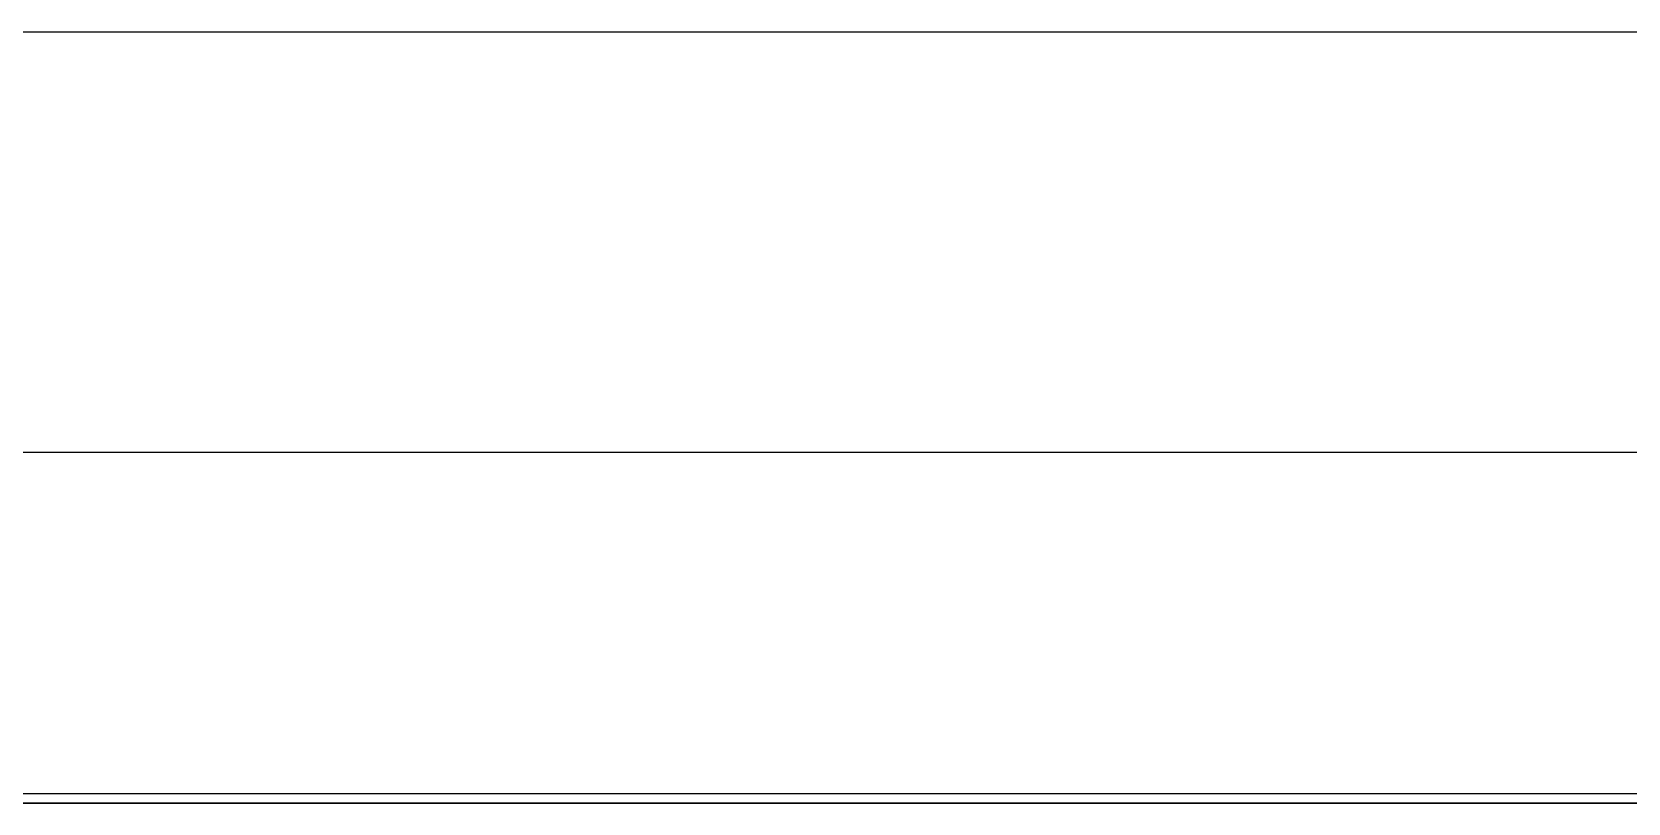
# Model space of a CAD drawing. Header units: millimetres. Extents: x 3299 to 14264, y 1863 to 5555.
# Drawn here: x 9917.8 to 10003.2, y 3788.8 to 3830 of the extents above; entities that cross this region are included whole.
import ezdxf

# ---------------------------------------------------------------- set-up
doc = ezdxf.new("R2010")
doc.units = ezdxf.units.MM

# ---------------------------------------------------------------- blocks, each defined once
blk = doc.blocks.new('1111')
at = {"color": 7, "linetype": 'Continuous'}
for p, q in [((16002.781, 7051.634), (16602.781, 7051.634)), ((16284.984, 6755.377), (16549.054, 6755.377)), ((16270.668, 6732.905), (16549.054, 6732.905)), ((16567.325, 6714.633), (16259.028, 6714.633)), ((16602.781, 6714.134), (16002.781, 6714.134))]:
    blk.add_line(p, q, dxfattribs=at)
blk = doc.blocks.new('*U162')
blk.add_blockref('1111', (-16308.281, -6888.884))
blk = doc.blocks.new('*U163')
at = {"color": 0, "linetype": 'ByBlock', "lineweight": -2, "transparency": 16777216}
for p in [(0, 675), (0, 337.5)]:
    blk.add_blockref('*U162', p, dxfattribs=at)

msp = doc.modelspace()

# ---------------------------------------------------------------- block references
msp.add_blockref('*U163', (9879.37292, 3288.5531))

doc.saveas('drawing.dxf')
